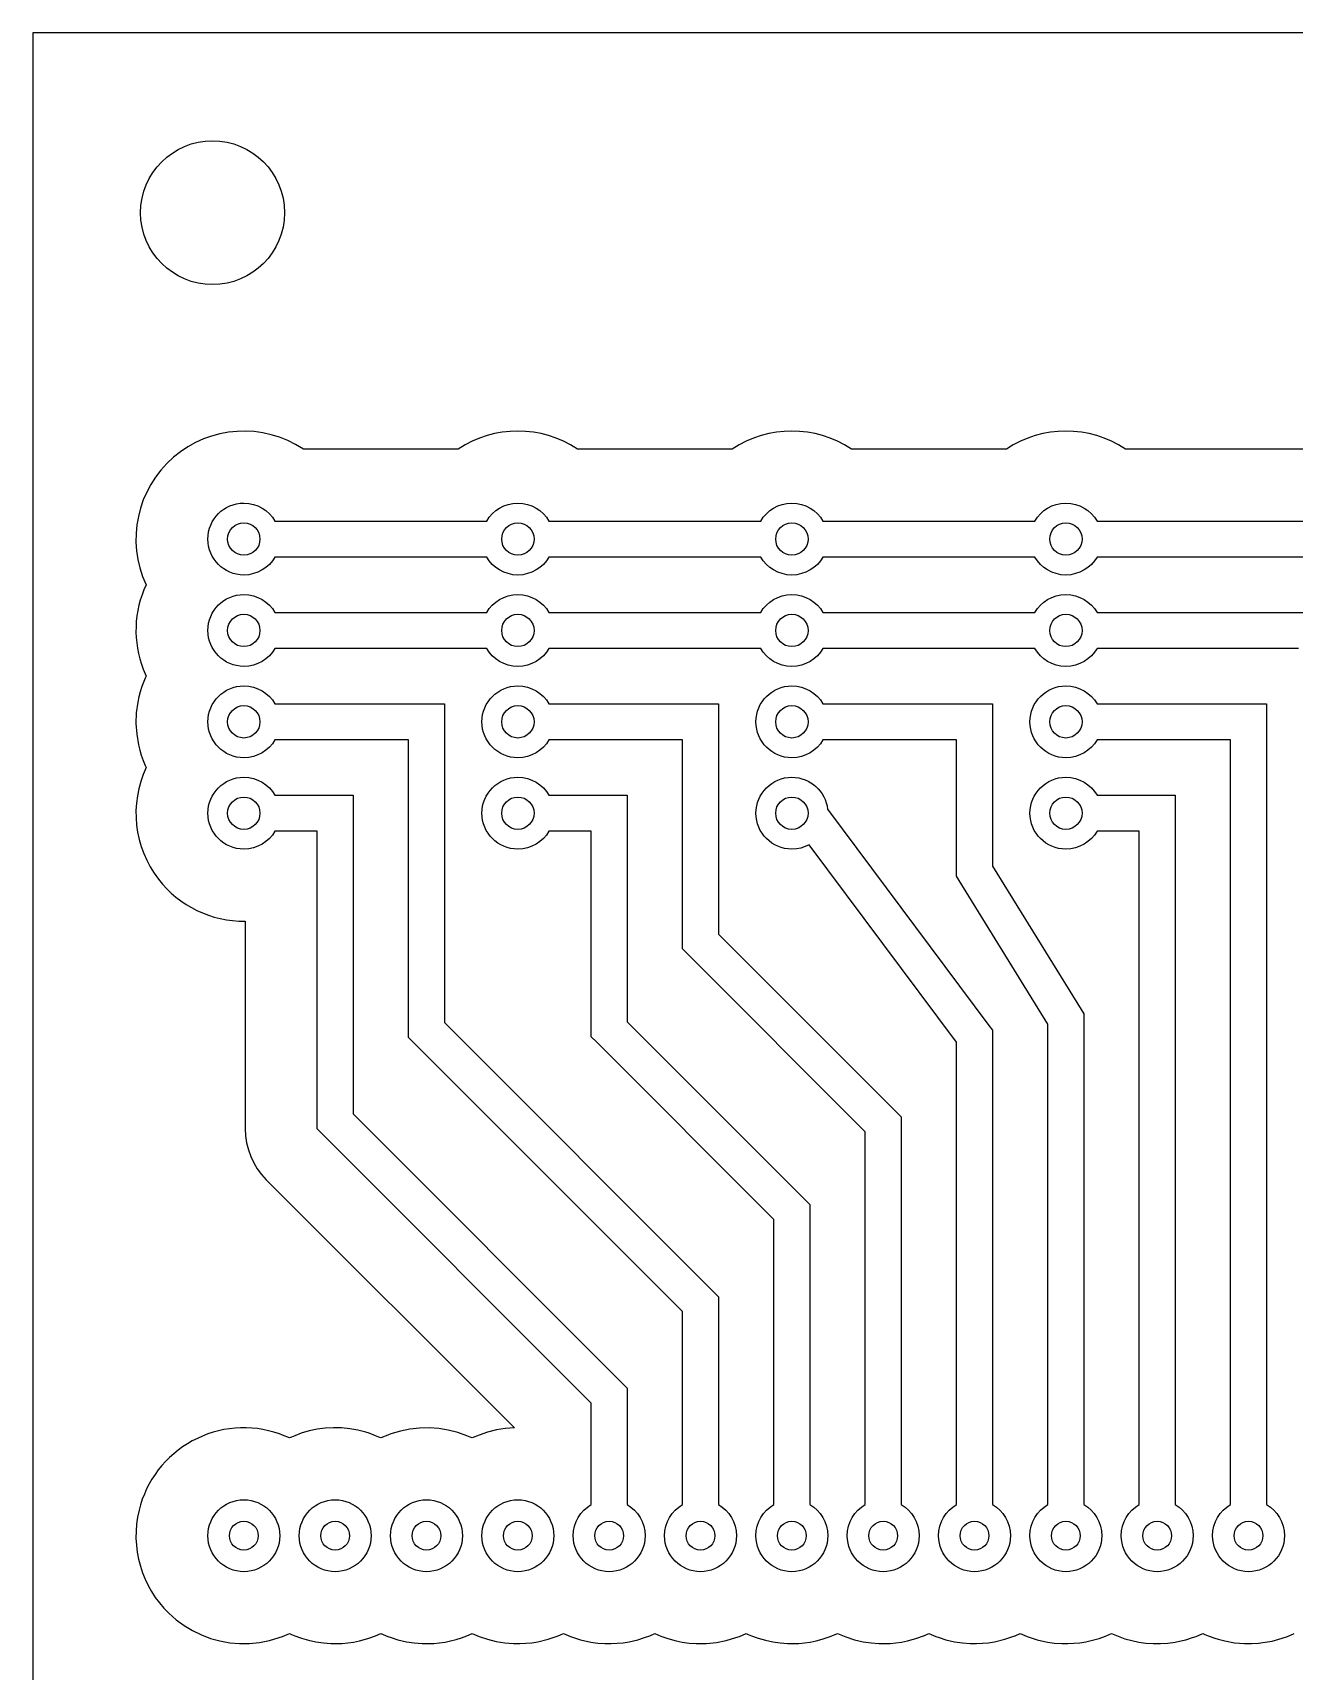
# Model space of a CAD drawing. Extents: x 7.4 to 67.4, y 5 to 95.
# Drawn here: x 7.4 to 42.49, y 49.46 to 95 of the extents above; entities that cross this region are included whole.
import ezdxf

# ---------------------------------------------------------------- set-up
doc = ezdxf.new("R2010")
doc.units = 0
doc.layers.add('IMPORT_-_PCB_STM32F103C8T6', color=7, linetype='CONTINUOUS')

msp = doc.modelspace()

# ---------------------------------------------------------------- linework, layer by layer
at = {"layer": 'IMPORT_-_PCB_STM32F103C8T6'}
for points in [[(7.405, 95), (7.405, 5), (67.405, 5), (67.405, 95)], [(10.405, 90), (10.415, 90.204), (10.446, 90.403), (10.495, 90.595), (10.562, 90.778), (10.646, 90.953), (10.747, 91.118), (10.862, 91.272), (10.991, 91.414), (11.133, 91.543), (11.287, 91.658), (11.452, 91.759), (11.627, 91.843), (11.81, 91.91), (12.002, 91.959), (12.201, 91.99), (12.405, 92), (12.609, 91.99), (12.808, 91.959), (12.999, 91.91), (13.183, 91.843), (13.358, 91.759), (13.523, 91.658), (13.677, 91.543), (13.819, 91.414), (13.948, 91.272), (14.063, 91.118), (14.163, 90.953), (14.248, 90.778), (14.315, 90.595), (14.364, 90.403), (14.395, 90.204), (14.405, 90), (14.395, 89.796), (14.364, 89.597), (14.315, 89.406), (14.248, 89.222), (14.163, 89.047), (14.063, 88.882), (13.948, 88.728), (13.819, 88.586), (13.677, 88.457), (13.523, 88.342), (13.358, 88.242), (13.183, 88.157), (12.999, 88.09), (12.808, 88.041), (12.609, 88.01), (12.405, 88), (12.201, 88.01), (12.002, 88.041), (11.81, 88.09), (11.627, 88.157), (11.452, 88.242), (11.287, 88.342), (11.133, 88.457), (10.991, 88.586), (10.862, 88.728), (10.747, 88.882), (10.646, 89.047), (10.562, 89.222), (10.495, 89.406), (10.446, 89.597), (10.415, 89.796)], [(12.825, 80.929), (12.834, 81.02), (12.861, 81.105), (12.902, 81.181), (12.957, 81.247), (13.023, 81.302), (13.099, 81.343), (13.184, 81.369), (13.274, 81.379), (13.366, 81.369), (13.45, 81.343), (13.526, 81.302), (13.593, 81.247), (13.647, 81.181), (13.689, 81.105), (13.715, 81.02), (13.724, 80.929), (13.715, 80.838), (13.689, 80.754), (13.647, 80.678), (13.593, 80.611), (13.526, 80.557), (13.45, 80.515), (13.366, 80.489), (13.274, 80.479), (13.184, 80.489), (13.099, 80.515), (13.023, 80.557), (12.957, 80.611), (12.902, 80.678), (12.861, 80.754), (12.834, 80.838)], [(20.445, 80.929), (20.455, 81.02), (20.481, 81.105), (20.522, 81.181), (20.577, 81.247), (20.643, 81.302), (20.719, 81.343), (20.804, 81.369), (20.895, 81.379), (20.986, 81.369), (21.07, 81.343), (21.147, 81.302), (21.213, 81.247), (21.267, 81.181), (21.309, 81.105), (21.335, 81.02), (21.345, 80.929), (21.335, 80.838), (21.309, 80.754), (21.267, 80.678), (21.213, 80.611), (21.147, 80.557), (21.07, 80.515), (20.986, 80.489), (20.895, 80.479), (20.804, 80.489), (20.719, 80.515), (20.643, 80.557), (20.577, 80.611), (20.522, 80.678), (20.481, 80.754), (20.455, 80.838)], [(28.065, 80.929), (28.075, 81.02), (28.101, 81.105), (28.142, 81.181), (28.197, 81.247), (28.263, 81.302), (28.34, 81.343), (28.424, 81.369), (28.515, 81.379), (28.606, 81.369), (28.691, 81.343), (28.767, 81.302), (28.833, 81.247), (28.888, 81.181), (28.929, 81.105), (28.955, 81.02), (28.965, 80.929), (28.955, 80.838), (28.929, 80.754), (28.888, 80.678), (28.833, 80.611), (28.767, 80.557), (28.691, 80.515), (28.606, 80.489), (28.515, 80.479), (28.424, 80.489), (28.34, 80.515), (28.263, 80.557), (28.197, 80.611), (28.142, 80.678), (28.101, 80.754), (28.075, 80.838)], [(35.685, 80.929), (35.695, 81.02), (35.721, 81.105), (35.763, 81.181), (35.817, 81.247), (35.884, 81.302), (35.96, 81.343), (36.044, 81.369), (36.135, 81.379), (36.226, 81.369), (36.311, 81.343), (36.387, 81.302), (36.453, 81.247), (36.508, 81.181), (36.549, 81.105), (36.576, 81.02), (36.585, 80.929), (36.576, 80.838), (36.549, 80.754), (36.508, 80.678), (36.453, 80.611), (36.387, 80.557), (36.311, 80.515), (36.226, 80.489), (36.135, 80.479), (36.044, 80.489), (35.96, 80.515), (35.884, 80.557), (35.817, 80.611), (35.763, 80.678), (35.721, 80.754), (35.695, 80.838)], [(12.825, 78.389), (12.834, 78.48), (12.861, 78.565), (12.902, 78.641), (12.957, 78.707), (13.023, 78.762), (13.099, 78.803), (13.184, 78.83), (13.274, 78.839), (13.366, 78.83), (13.45, 78.803), (13.526, 78.762), (13.593, 78.707), (13.647, 78.641), (13.689, 78.565), (13.715, 78.48), (13.724, 78.389), (13.715, 78.298), (13.689, 78.214), (13.647, 78.138), (13.593, 78.071), (13.526, 78.017), (13.45, 77.975), (13.366, 77.949), (13.274, 77.939), (13.184, 77.949), (13.099, 77.975), (13.023, 78.017), (12.957, 78.071), (12.902, 78.138), (12.861, 78.214), (12.834, 78.298)], [(20.445, 78.389), (20.455, 78.48), (20.481, 78.565), (20.522, 78.641), (20.577, 78.707), (20.643, 78.762), (20.719, 78.803), (20.804, 78.83), (20.895, 78.839), (20.986, 78.83), (21.07, 78.803), (21.147, 78.762), (21.213, 78.707), (21.267, 78.641), (21.309, 78.565), (21.335, 78.48), (21.345, 78.389), (21.335, 78.298), (21.309, 78.214), (21.267, 78.138), (21.213, 78.071), (21.147, 78.017), (21.07, 77.975), (20.986, 77.949), (20.895, 77.939), (20.804, 77.949), (20.719, 77.975), (20.643, 78.017), (20.577, 78.071), (20.522, 78.138), (20.481, 78.214), (20.455, 78.298)], [(28.065, 78.389), (28.075, 78.48), (28.101, 78.565), (28.142, 78.641), (28.197, 78.707), (28.263, 78.762), (28.34, 78.803), (28.424, 78.83), (28.515, 78.839), (28.606, 78.83), (28.691, 78.803), (28.767, 78.762), (28.833, 78.707), (28.888, 78.641), (28.929, 78.565), (28.955, 78.48), (28.965, 78.389), (28.955, 78.298), (28.929, 78.214), (28.888, 78.138), (28.833, 78.071), (28.767, 78.017), (28.691, 77.975), (28.606, 77.949), (28.515, 77.939), (28.424, 77.949), (28.34, 77.975), (28.263, 78.017), (28.197, 78.071), (28.142, 78.138), (28.101, 78.214), (28.075, 78.298)], [(35.685, 78.389), (35.695, 78.48), (35.721, 78.565), (35.763, 78.641), (35.817, 78.707), (35.884, 78.762), (35.96, 78.803), (36.044, 78.83), (36.135, 78.839), (36.226, 78.83), (36.311, 78.803), (36.387, 78.762), (36.453, 78.707), (36.508, 78.641), (36.549, 78.565), (36.576, 78.48), (36.585, 78.389), (36.576, 78.298), (36.549, 78.214), (36.508, 78.138), (36.453, 78.071), (36.387, 78.017), (36.311, 77.975), (36.226, 77.949), (36.135, 77.939), (36.044, 77.949), (35.96, 77.975), (35.884, 78.017), (35.817, 78.071), (35.763, 78.138), (35.721, 78.214), (35.695, 78.298)], [(25.474, 54.094), (25.474, 59.457), (18.001, 66.931), (17.854, 67.078), (17.854, 67.285), (17.854, 75.349), (14.14, 75.349), (14.069, 75.242), (13.984, 75.146), (13.889, 75.061), (13.782, 74.988), (13.667, 74.93), (13.543, 74.887), (13.411, 74.859), (13.274, 74.849), (13.172, 74.855), (13.072, 74.871), (12.976, 74.895), (12.884, 74.929), (12.797, 74.971), (12.715, 75.021), (12.638, 75.078), (12.568, 75.143), (12.504, 75.213), (12.446, 75.29), (12.396, 75.372), (12.354, 75.459), (12.321, 75.551), (12.296, 75.647), (12.28, 75.746), (12.274, 75.849), (12.28, 75.952), (12.296, 76.051), (12.321, 76.147), (12.354, 76.239), (12.396, 76.326), (12.446, 76.408), (12.504, 76.485), (12.568, 76.556), (12.638, 76.62), (12.715, 76.677), (12.797, 76.727), (12.884, 76.769), (12.976, 76.803), (13.072, 76.828), (13.172, 76.843), (13.274, 76.849), (13.411, 76.839), (13.542, 76.812), (13.666, 76.768), (13.782, 76.71), (13.888, 76.638), (13.984, 76.553), (14.068, 76.456), (14.14, 76.349), (18.354, 76.349), (18.854, 76.349), (18.854, 75.849), (18.854, 67.492), (26.328, 60.018), (26.474, 59.872), (26.474, 59.665), (26.474, 54.094), (26.581, 54.023), (26.678, 53.939), (26.763, 53.843), (26.835, 53.736), (26.894, 53.621), (26.937, 53.497), (26.965, 53.366), (26.975, 53.229), (26.969, 53.126), (26.953, 53.026), (26.928, 52.93), (26.895, 52.839), (26.853, 52.751), (26.803, 52.669), (26.746, 52.593), (26.681, 52.522), (26.611, 52.458), (26.534, 52.4), (26.452, 52.351), (26.364, 52.309), (26.273, 52.275), (26.177, 52.25), (26.077, 52.235), (25.975, 52.229), (25.872, 52.235), (25.772, 52.25), (25.677, 52.275), (25.585, 52.309), (25.498, 52.351), (25.415, 52.4), (25.339, 52.458), (25.268, 52.522), (25.204, 52.593), (25.147, 52.669), (25.097, 52.751), (25.055, 52.839), (25.021, 52.93), (24.996, 53.026), (24.98, 53.126), (24.975, 53.229), (24.985, 53.366), (25.012, 53.497), (25.055, 53.621), (25.114, 53.736), (25.186, 53.842), (25.271, 53.938), (25.367, 54.022)], [(30.554, 54.093), (30.555, 64.457), (25.621, 69.391), (25.474, 69.538), (25.474, 69.745), (25.474, 75.349), (21.76, 75.349), (21.689, 75.242), (21.605, 75.146), (21.509, 75.061), (21.403, 74.988), (21.287, 74.93), (21.163, 74.887), (21.032, 74.859), (20.894, 74.849), (20.792, 74.855), (20.692, 74.871), (20.596, 74.895), (20.505, 74.929), (20.417, 74.971), (20.335, 75.021), (20.259, 75.078), (20.188, 75.143), (20.124, 75.213), (20.067, 75.29), (20.017, 75.372), (19.975, 75.459), (19.941, 75.551), (19.916, 75.647), (19.9, 75.746), (19.895, 75.849), (19.9, 75.952), (19.916, 76.051), (19.941, 76.147), (19.975, 76.239), (20.017, 76.326), (20.067, 76.408), (20.124, 76.485), (20.188, 76.556), (20.259, 76.62), (20.335, 76.677), (20.417, 76.727), (20.505, 76.769), (20.596, 76.803), (20.692, 76.828), (20.792, 76.843), (20.894, 76.849), (21.032, 76.839), (21.163, 76.812), (21.287, 76.768), (21.402, 76.71), (21.509, 76.638), (21.604, 76.553), (21.688, 76.456), (21.76, 76.349), (25.974, 76.349), (26.474, 76.349), (26.474, 75.849), (26.474, 69.952), (31.408, 65.018), (31.555, 64.872), (31.555, 64.665), (31.554, 54.094), (31.661, 54.023), (31.758, 53.939), (31.843, 53.843), (31.915, 53.737), (31.974, 53.621), (32.017, 53.497), (32.045, 53.366), (32.055, 53.229), (32.049, 53.126), (32.033, 53.026), (32.009, 52.93), (31.975, 52.839), (31.933, 52.751), (31.883, 52.669), (31.826, 52.593), (31.761, 52.522), (31.691, 52.458), (31.614, 52.4), (31.532, 52.351), (31.445, 52.309), (31.353, 52.275), (31.257, 52.25), (31.157, 52.235), (31.055, 52.229), (30.952, 52.235), (30.853, 52.25), (30.757, 52.275), (30.665, 52.309), (30.578, 52.351), (30.496, 52.4), (30.419, 52.458), (30.348, 52.522), (30.284, 52.593), (30.227, 52.669), (30.177, 52.751), (30.135, 52.839), (30.101, 52.93), (30.076, 53.026), (30.061, 53.126), (30.055, 53.229), (30.065, 53.366), (30.092, 53.497), (30.136, 53.62), (30.194, 53.736), (30.266, 53.842), (30.351, 53.938), (30.447, 54.022)], [(35.634, 54.093), (35.634, 67.449), (33.169, 71.437), (33.094, 71.558), (33.094, 71.7), (33.094, 75.349), (29.38, 75.349), (29.309, 75.242), (29.225, 75.146), (29.129, 75.061), (29.023, 74.988), (28.907, 74.93), (28.783, 74.887), (28.652, 74.859), (28.515, 74.849), (28.412, 74.855), (28.313, 74.871), (28.217, 74.895), (28.125, 74.929), (28.038, 74.971), (27.956, 75.021), (27.879, 75.078), (27.808, 75.143), (27.744, 75.213), (27.687, 75.29), (27.637, 75.372), (27.595, 75.459), (27.561, 75.551), (27.536, 75.647), (27.521, 75.746), (27.515, 75.849), (27.521, 75.952), (27.536, 76.051), (27.561, 76.147), (27.595, 76.239), (27.637, 76.326), (27.687, 76.408), (27.744, 76.485), (27.808, 76.556), (27.879, 76.62), (27.956, 76.677), (28.038, 76.727), (28.125, 76.769), (28.217, 76.803), (28.313, 76.828), (28.412, 76.843), (28.515, 76.849), (28.652, 76.839), (28.783, 76.812), (28.907, 76.768), (29.023, 76.71), (29.129, 76.638), (29.225, 76.553), (29.309, 76.456), (29.38, 76.349), (33.594, 76.349), (34.094, 76.349), (34.094, 75.849), (34.094, 71.842), (36.56, 67.854), (36.634, 67.733), (36.634, 67.591), (36.634, 54.094), (36.741, 54.023), (36.838, 53.939), (36.923, 53.843), (36.996, 53.737), (37.054, 53.621), (37.098, 53.497), (37.125, 53.366), (37.135, 53.229), (37.129, 53.126), (37.114, 53.026), (37.089, 52.93), (37.055, 52.839), (37.013, 52.751), (36.963, 52.669), (36.906, 52.593), (36.842, 52.522), (36.771, 52.458), (36.694, 52.4), (36.612, 52.351), (36.525, 52.309), (36.433, 52.275), (36.337, 52.25), (36.238, 52.235), (36.135, 52.229), (36.032, 52.235), (35.933, 52.25), (35.837, 52.275), (35.745, 52.309), (35.658, 52.351), (35.576, 52.4), (35.499, 52.458), (35.428, 52.522), (35.364, 52.593), (35.307, 52.669), (35.257, 52.751), (35.215, 52.839), (35.181, 52.93), (35.156, 53.026), (35.141, 53.126), (35.135, 53.229), (35.145, 53.366), (35.172, 53.496), (35.216, 53.62), (35.274, 53.736), (35.346, 53.842), (35.431, 53.938), (35.527, 54.022)], [(40.714, 54.093), (40.715, 75.349), (37.001, 75.349), (36.929, 75.242), (36.845, 75.146), (36.749, 75.061), (36.643, 74.988), (36.527, 74.93), (36.403, 74.887), (36.272, 74.859), (36.135, 74.849), (36.032, 74.855), (35.933, 74.871), (35.837, 74.895), (35.745, 74.929), (35.658, 74.971), (35.576, 75.021), (35.499, 75.078), (35.429, 75.143), (35.364, 75.213), (35.307, 75.29), (35.257, 75.372), (35.215, 75.459), (35.181, 75.551), (35.157, 75.647), (35.141, 75.746), (35.135, 75.849), (35.141, 75.952), (35.157, 76.051), (35.181, 76.147), (35.215, 76.239), (35.257, 76.326), (35.307, 76.408), (35.364, 76.485), (35.429, 76.556), (35.499, 76.62), (35.576, 76.677), (35.658, 76.727), (35.745, 76.769), (35.837, 76.803), (35.933, 76.828), (36.032, 76.843), (36.135, 76.849), (36.272, 76.839), (36.403, 76.812), (36.527, 76.768), (36.643, 76.71), (36.749, 76.638), (36.845, 76.553), (36.929, 76.456), (37, 76.349), (41.215, 76.349), (41.715, 76.349), (41.715, 75.849), (41.714, 54.095), (41.821, 54.023), (41.918, 53.939), (42.003, 53.843), (42.076, 53.737), (42.134, 53.621), (42.178, 53.497), (42.205, 53.366), (42.215, 53.229), (42.209, 53.126), (42.194, 53.026), (42.169, 52.93), (42.135, 52.839), (42.093, 52.751), (42.043, 52.669), (41.986, 52.593), (41.922, 52.522), (41.851, 52.458), (41.774, 52.4), (41.692, 52.351), (41.605, 52.309), (41.513, 52.275), (41.417, 52.25), (41.318, 52.235), (41.215, 52.229), (41.112, 52.235), (41.013, 52.25), (40.917, 52.275), (40.825, 52.309), (40.738, 52.351), (40.656, 52.4), (40.579, 52.458), (40.509, 52.522), (40.444, 52.593), (40.387, 52.669), (40.337, 52.751), (40.295, 52.839), (40.261, 52.93), (40.237, 53.026), (40.221, 53.126), (40.215, 53.229), (40.225, 53.366), (40.252, 53.496), (40.296, 53.62), (40.354, 53.736), (40.426, 53.842), (40.511, 53.938), (40.607, 54.022)], [(12.825, 75.849), (12.834, 75.94), (12.861, 76.025), (12.902, 76.101), (12.957, 76.167), (13.023, 76.222), (13.099, 76.263), (13.184, 76.29), (13.274, 76.299), (13.366, 76.29), (13.45, 76.263), (13.526, 76.222), (13.593, 76.167), (13.647, 76.101), (13.689, 76.025), (13.715, 75.94), (13.724, 75.849), (13.715, 75.758), (13.689, 75.674), (13.647, 75.598), (13.593, 75.531), (13.526, 75.477), (13.45, 75.435), (13.366, 75.409), (13.274, 75.399), (13.184, 75.409), (13.099, 75.435), (13.023, 75.477), (12.957, 75.531), (12.902, 75.598), (12.861, 75.674), (12.834, 75.758)], [(20.445, 75.849), (20.455, 75.94), (20.481, 76.025), (20.522, 76.101), (20.577, 76.167), (20.643, 76.222), (20.719, 76.263), (20.804, 76.29), (20.895, 76.299), (20.986, 76.29), (21.07, 76.263), (21.147, 76.222), (21.213, 76.167), (21.267, 76.101), (21.309, 76.025), (21.335, 75.94), (21.345, 75.849), (21.335, 75.758), (21.309, 75.674), (21.267, 75.598), (21.213, 75.531), (21.147, 75.477), (21.07, 75.435), (20.986, 75.409), (20.895, 75.399), (20.804, 75.409), (20.719, 75.435), (20.643, 75.477), (20.577, 75.531), (20.522, 75.598), (20.481, 75.674), (20.455, 75.758)], [(28.065, 75.849), (28.075, 75.94), (28.101, 76.025), (28.142, 76.101), (28.197, 76.167), (28.263, 76.222), (28.34, 76.263), (28.424, 76.29), (28.515, 76.299), (28.606, 76.29), (28.691, 76.263), (28.767, 76.222), (28.833, 76.167), (28.888, 76.101), (28.929, 76.025), (28.955, 75.94), (28.965, 75.849), (28.955, 75.758), (28.929, 75.674), (28.888, 75.598), (28.833, 75.531), (28.767, 75.477), (28.691, 75.435), (28.606, 75.409), (28.515, 75.399), (28.424, 75.409), (28.34, 75.435), (28.263, 75.477), (28.197, 75.531), (28.142, 75.598), (28.101, 75.674), (28.075, 75.758)], [(35.685, 75.849), (35.695, 75.94), (35.721, 76.025), (35.763, 76.101), (35.817, 76.167), (35.884, 76.222), (35.96, 76.263), (36.044, 76.29), (36.135, 76.299), (36.226, 76.29), (36.311, 76.263), (36.387, 76.222), (36.453, 76.167), (36.508, 76.101), (36.549, 76.025), (36.576, 75.94), (36.585, 75.849), (36.576, 75.758), (36.549, 75.674), (36.508, 75.598), (36.453, 75.531), (36.387, 75.477), (36.311, 75.435), (36.226, 75.409), (36.135, 75.399), (36.044, 75.409), (35.96, 75.435), (35.884, 75.477), (35.817, 75.531), (35.763, 75.598), (35.721, 75.674), (35.695, 75.758)], [(22.934, 54.094), (22.934, 56.917), (15.461, 64.391), (15.314, 64.538), (15.314, 64.745), (15.314, 72.809), (14.14, 72.809), (14.069, 72.702), (13.984, 72.606), (13.889, 72.521), (13.782, 72.448), (13.667, 72.39), (13.543, 72.346), (13.411, 72.319), (13.274, 72.309), (13.172, 72.315), (13.072, 72.33), (12.976, 72.355), (12.884, 72.389), (12.797, 72.431), (12.715, 72.481), (12.638, 72.538), (12.568, 72.603), (12.504, 72.673), (12.446, 72.75), (12.396, 72.832), (12.354, 72.919), (12.321, 73.011), (12.296, 73.107), (12.28, 73.206), (12.274, 73.309), (12.28, 73.412), (12.296, 73.511), (12.321, 73.607), (12.354, 73.699), (12.396, 73.786), (12.446, 73.868), (12.504, 73.945), (12.568, 74.016), (12.638, 74.08), (12.715, 74.137), (12.797, 74.187), (12.884, 74.229), (12.976, 74.263), (13.072, 74.288), (13.172, 74.303), (13.274, 74.309), (13.411, 74.299), (13.542, 74.272), (13.666, 74.228), (13.782, 74.17), (13.888, 74.098), (13.984, 74.013), (14.068, 73.916), (14.14, 73.809), (15.814, 73.809), (16.314, 73.809), (16.314, 73.309), (16.314, 64.952), (23.788, 57.478), (23.934, 57.332), (23.934, 57.125), (23.934, 54.094), (24.041, 54.023), (24.138, 53.939), (24.223, 53.843), (24.295, 53.736), (24.354, 53.621), (24.397, 53.497), (24.424, 53.366), (24.434, 53.229), (24.429, 53.126), (24.413, 53.026), (24.388, 52.93), (24.355, 52.839), (24.313, 52.751), (24.263, 52.669), (24.205, 52.593), (24.141, 52.522), (24.071, 52.458), (23.994, 52.4), (23.912, 52.351), (23.824, 52.309), (23.733, 52.275), (23.637, 52.25), (23.537, 52.235), (23.435, 52.229), (23.332, 52.235), (23.232, 52.25), (23.136, 52.275), (23.045, 52.309), (22.957, 52.351), (22.875, 52.4), (22.799, 52.458), (22.728, 52.522), (22.664, 52.593), (22.607, 52.669), (22.557, 52.751), (22.515, 52.839), (22.481, 52.93), (22.456, 53.026), (22.44, 53.126), (22.434, 53.229), (22.445, 53.366), (22.472, 53.497), (22.515, 53.621), (22.574, 53.736), (22.646, 53.842), (22.731, 53.938), (22.827, 54.022)], [(28.014, 54.094), (28.014, 62.017), (23.081, 66.951), (22.934, 67.097), (22.934, 67.304), (22.934, 72.809), (21.76, 72.809), (21.689, 72.702), (21.605, 72.606), (21.509, 72.521), (21.403, 72.448), (21.287, 72.39), (21.163, 72.346), (21.032, 72.319), (20.894, 72.309), (20.792, 72.315), (20.692, 72.33), (20.596, 72.355), (20.505, 72.389), (20.417, 72.431), (20.335, 72.481), (20.259, 72.538), (20.188, 72.603), (20.124, 72.673), (20.067, 72.75), (20.017, 72.832), (19.975, 72.919), (19.941, 73.011), (19.916, 73.107), (19.9, 73.206), (19.895, 73.309), (19.9, 73.412), (19.916, 73.511), (19.941, 73.607), (19.975, 73.699), (20.017, 73.786), (20.067, 73.868), (20.124, 73.945), (20.188, 74.016), (20.259, 74.08), (20.335, 74.137), (20.417, 74.187), (20.505, 74.229), (20.596, 74.263), (20.692, 74.288), (20.792, 74.303), (20.894, 74.309), (21.032, 74.299), (21.163, 74.272), (21.287, 74.228), (21.402, 74.17), (21.509, 74.098), (21.604, 74.013), (21.688, 73.916), (21.76, 73.809), (23.434, 73.809), (23.934, 73.809), (23.934, 73.309), (23.934, 67.512), (28.868, 62.578), (29.014, 62.432), (29.014, 62.225), (29.014, 54.094), (29.121, 54.023), (29.218, 53.939), (29.303, 53.843), (29.375, 53.737), (29.434, 53.621), (29.477, 53.497), (29.505, 53.366), (29.515, 53.229), (29.509, 53.126), (29.493, 53.026), (29.469, 52.93), (29.435, 52.839), (29.393, 52.751), (29.343, 52.669), (29.286, 52.593), (29.221, 52.522), (29.151, 52.458), (29.074, 52.4), (28.992, 52.351), (28.905, 52.309), (28.813, 52.275), (28.717, 52.25), (28.617, 52.235), (28.515, 52.229), (28.412, 52.235), (28.313, 52.25), (28.217, 52.275), (28.125, 52.309), (28.038, 52.351), (27.956, 52.4), (27.879, 52.458), (27.808, 52.522), (27.744, 52.593), (27.687, 52.669), (27.637, 52.751), (27.595, 52.839), (27.561, 52.93), (27.536, 53.026), (27.521, 53.126), (27.515, 53.229), (27.525, 53.366), (27.552, 53.497), (27.596, 53.62), (27.654, 53.736), (27.726, 53.842), (27.811, 53.938), (27.907, 54.022)], [(33.094, 54.093), (33.094, 66.945), (28.995, 72.433), (28.885, 72.381), (28.767, 72.342), (28.644, 72.318), (28.515, 72.309), (28.412, 72.315), (28.313, 72.33), (28.217, 72.355), (28.125, 72.389), (28.038, 72.431), (27.956, 72.481), (27.879, 72.538), (27.808, 72.603), (27.744, 72.673), (27.687, 72.75), (27.637, 72.832), (27.595, 72.919), (27.561, 73.011), (27.536, 73.107), (27.521, 73.206), (27.515, 73.309), (27.521, 73.412), (27.536, 73.511), (27.561, 73.607), (27.595, 73.699), (27.637, 73.786), (27.687, 73.868), (27.744, 73.945), (27.808, 74.016), (27.879, 74.08), (27.956, 74.137), (28.038, 74.187), (28.125, 74.229), (28.217, 74.263), (28.313, 74.288), (28.412, 74.303), (28.515, 74.309), (28.611, 74.304), (28.704, 74.29), (28.794, 74.268), (28.881, 74.239), (28.964, 74.202), (29.042, 74.158), (29.116, 74.107), (29.185, 74.05), (29.249, 73.988), (29.306, 73.92), (29.358, 73.846), (29.402, 73.768), (29.44, 73.686), (29.471, 73.6), (29.494, 73.51), (29.508, 73.417), (33.995, 67.41), (34.094, 67.277), (34.094, 67.111), (34.094, 54.094), (34.201, 54.023), (34.298, 53.939), (34.383, 53.843), (34.456, 53.737), (34.514, 53.621), (34.558, 53.497), (34.585, 53.366), (34.595, 53.229), (34.589, 53.126), (34.574, 53.026), (34.549, 52.93), (34.515, 52.839), (34.473, 52.751), (34.423, 52.669), (34.366, 52.593), (34.302, 52.522), (34.231, 52.458), (34.154, 52.4), (34.072, 52.351), (33.985, 52.309), (33.893, 52.275), (33.797, 52.25), (33.697, 52.235), (33.595, 52.229), (33.492, 52.235), (33.393, 52.25), (33.297, 52.275), (33.205, 52.309), (33.118, 52.351), (33.036, 52.4), (32.959, 52.458), (32.888, 52.522), (32.824, 52.593), (32.767, 52.669), (32.717, 52.751), (32.675, 52.839), (32.641, 52.93), (32.616, 53.026), (32.601, 53.126), (32.595, 53.229), (32.605, 53.366), (32.632, 53.497), (32.676, 53.62), (32.734, 53.736), (32.806, 53.842), (32.891, 53.938), (32.987, 54.022)], [(38.174, 54.093), (38.174, 72.809), (37.001, 72.809), (36.929, 72.702), (36.845, 72.606), (36.749, 72.521), (36.643, 72.448), (36.527, 72.39), (36.403, 72.346), (36.272, 72.319), (36.135, 72.309), (36.032, 72.315), (35.933, 72.33), (35.837, 72.355), (35.745, 72.389), (35.658, 72.431), (35.576, 72.481), (35.499, 72.538), (35.429, 72.603), (35.364, 72.673), (35.307, 72.75), (35.257, 72.832), (35.215, 72.919), (35.181, 73.011), (35.157, 73.107), (35.141, 73.206), (35.135, 73.309), (35.141, 73.412), (35.157, 73.511), (35.181, 73.607), (35.215, 73.699), (35.257, 73.786), (35.307, 73.868), (35.364, 73.945), (35.429, 74.016), (35.499, 74.08), (35.576, 74.137), (35.658, 74.187), (35.745, 74.229), (35.837, 74.263), (35.933, 74.288), (36.032, 74.303), (36.135, 74.309), (36.272, 74.299), (36.403, 74.272), (36.527, 74.228), (36.643, 74.17), (36.749, 74.098), (36.845, 74.013), (36.929, 73.916), (37, 73.809), (38.674, 73.809), (39.174, 73.809), (39.174, 73.309), (39.174, 54.094), (39.281, 54.023), (39.378, 53.939), (39.463, 53.843), (39.536, 53.737), (39.594, 53.621), (39.638, 53.497), (39.665, 53.366), (39.675, 53.229), (39.669, 53.126), (39.654, 53.026), (39.629, 52.93), (39.595, 52.839), (39.553, 52.751), (39.503, 52.669), (39.446, 52.593), (39.382, 52.522), (39.311, 52.458), (39.234, 52.4), (39.152, 52.351), (39.065, 52.309), (38.973, 52.275), (38.877, 52.25), (38.778, 52.235), (38.675, 52.229), (38.572, 52.235), (38.473, 52.25), (38.377, 52.275), (38.285, 52.309), (38.198, 52.351), (38.116, 52.4), (38.039, 52.458), (37.969, 52.522), (37.904, 52.593), (37.847, 52.669), (37.797, 52.751), (37.755, 52.839), (37.721, 52.93), (37.696, 53.026), (37.681, 53.126), (37.675, 53.229), (37.685, 53.366), (37.712, 53.497), (37.756, 53.62), (37.814, 53.736), (37.886, 53.842), (37.971, 53.938), (38.067, 54.022)], [(12.825, 73.309), (12.834, 73.4), (12.861, 73.485), (12.902, 73.561), (12.957, 73.627), (13.023, 73.682), (13.099, 73.723), (13.184, 73.75), (13.274, 73.759), (13.366, 73.75), (13.45, 73.723), (13.526, 73.682), (13.593, 73.627), (13.647, 73.561), (13.689, 73.485), (13.715, 73.4), (13.724, 73.309), (13.715, 73.218), (13.689, 73.134), (13.647, 73.058), (13.593, 72.991), (13.526, 72.937), (13.45, 72.895), (13.366, 72.869), (13.274, 72.859), (13.184, 72.869), (13.099, 72.895), (13.023, 72.937), (12.957, 72.991), (12.902, 73.058), (12.861, 73.134), (12.834, 73.218)], [(20.445, 73.309), (20.455, 73.4), (20.481, 73.485), (20.522, 73.561), (20.577, 73.627), (20.643, 73.682), (20.719, 73.723), (20.804, 73.75), (20.895, 73.759), (20.986, 73.75), (21.07, 73.723), (21.147, 73.682), (21.213, 73.627), (21.267, 73.561), (21.309, 73.485), (21.335, 73.4), (21.345, 73.309), (21.335, 73.218), (21.309, 73.134), (21.267, 73.058), (21.213, 72.991), (21.147, 72.937), (21.07, 72.895), (20.986, 72.869), (20.895, 72.859), (20.804, 72.869), (20.719, 72.895), (20.643, 72.937), (20.577, 72.991), (20.522, 73.058), (20.481, 73.134), (20.455, 73.218)], [(28.065, 73.309), (28.075, 73.4), (28.101, 73.485), (28.142, 73.561), (28.197, 73.627), (28.263, 73.682), (28.34, 73.723), (28.424, 73.75), (28.515, 73.759), (28.606, 73.75), (28.691, 73.723), (28.767, 73.682), (28.833, 73.627), (28.888, 73.561), (28.929, 73.485), (28.955, 73.4), (28.965, 73.309), (28.955, 73.218), (28.929, 73.134), (28.888, 73.058), (28.833, 72.991), (28.767, 72.937), (28.691, 72.895), (28.606, 72.869), (28.515, 72.859), (28.424, 72.869), (28.34, 72.895), (28.263, 72.937), (28.197, 72.991), (28.142, 73.058), (28.101, 73.134), (28.075, 73.218)], [(35.685, 73.309), (35.695, 73.4), (35.721, 73.485), (35.763, 73.561), (35.817, 73.627), (35.884, 73.682), (35.96, 73.723), (36.044, 73.75), (36.135, 73.759), (36.226, 73.75), (36.311, 73.723), (36.387, 73.682), (36.453, 73.627), (36.508, 73.561), (36.549, 73.485), (36.576, 73.4), (36.585, 73.309), (36.576, 73.218), (36.549, 73.134), (36.508, 73.058), (36.453, 72.991), (36.387, 72.937), (36.311, 72.895), (36.226, 72.869), (36.135, 72.859), (36.044, 72.869), (35.96, 72.895), (35.884, 72.937), (35.817, 72.991), (35.763, 73.058), (35.721, 73.134), (35.695, 73.218)], [(13.274, 54.229), (13.377, 54.223), (13.476, 54.207), (13.572, 54.182), (13.664, 54.149), (13.751, 54.107), (13.834, 54.057), (13.91, 53.999), (13.981, 53.935), (14.045, 53.865), (14.102, 53.788), (14.152, 53.706), (14.194, 53.619), (14.228, 53.527), (14.253, 53.431), (14.268, 53.332), (14.274, 53.229), (14.268, 53.126), (14.253, 53.026), (14.228, 52.93), (14.194, 52.839), (14.152, 52.751), (14.102, 52.669), (14.045, 52.593), (13.981, 52.522), (13.91, 52.458), (13.834, 52.4), (13.751, 52.351), (13.664, 52.309), (13.572, 52.275), (13.476, 52.25), (13.377, 52.235), (13.274, 52.229), (13.172, 52.235), (13.072, 52.25), (12.976, 52.275), (12.884, 52.309), (12.797, 52.351), (12.715, 52.4), (12.638, 52.458), (12.568, 52.522), (12.504, 52.593), (12.446, 52.669), (12.396, 52.751), (12.354, 52.839), (12.321, 52.93), (12.296, 53.026), (12.28, 53.126), (12.274, 53.229), (12.28, 53.332), (12.296, 53.431), (12.321, 53.527), (12.354, 53.619), (12.396, 53.706), (12.446, 53.788), (12.504, 53.865), (12.568, 53.935), (12.638, 53.999), (12.715, 54.057), (12.797, 54.107), (12.884, 54.149), (12.976, 54.182), (13.072, 54.207), (13.172, 54.223)], [(15.814, 54.229), (15.917, 54.223), (16.016, 54.207), (16.112, 54.182), (16.204, 54.149), (16.291, 54.107), (16.374, 54.057), (16.45, 53.999), (16.521, 53.935), (16.585, 53.865), (16.643, 53.788), (16.692, 53.706), (16.734, 53.619), (16.768, 53.527), (16.793, 53.431), (16.808, 53.332), (16.814, 53.229), (16.808, 53.126), (16.793, 53.026), (16.768, 52.93), (16.734, 52.839), (16.692, 52.751), (16.643, 52.669), (16.585, 52.593), (16.521, 52.522), (16.45, 52.458), (16.374, 52.4), (16.291, 52.351), (16.204, 52.309), (16.112, 52.275), (16.016, 52.25), (15.917, 52.235), (15.814, 52.229), (15.712, 52.235), (15.612, 52.25), (15.516, 52.275), (15.424, 52.309), (15.337, 52.351), (15.255, 52.4), (15.178, 52.458), (15.108, 52.522), (15.044, 52.593), (14.986, 52.669), (14.936, 52.751), (14.894, 52.839), (14.861, 52.93), (14.836, 53.026), (14.82, 53.126), (14.814, 53.229), (14.82, 53.332), (14.836, 53.431), (14.861, 53.527), (14.894, 53.619), (14.936, 53.706), (14.986, 53.788), (15.044, 53.865), (15.108, 53.935), (15.178, 53.999), (15.255, 54.057), (15.337, 54.107), (15.424, 54.149), (15.516, 54.182), (15.612, 54.207), (15.712, 54.223)], [(18.354, 54.229), (18.457, 54.223), (18.557, 54.207), (18.652, 54.182), (18.744, 54.149), (18.831, 54.107), (18.914, 54.057), (18.99, 53.999), (19.061, 53.935), (19.125, 53.865), (19.183, 53.788), (19.233, 53.706), (19.275, 53.619), (19.308, 53.527), (19.333, 53.431), (19.349, 53.332), (19.354, 53.229), (19.349, 53.126), (19.333, 53.026), (19.308, 52.93), (19.275, 52.839), (19.233, 52.751), (19.183, 52.669), (19.125, 52.593), (19.061, 52.522), (18.99, 52.458), (18.914, 52.4), (18.831, 52.351), (18.744, 52.309), (18.652, 52.275), (18.557, 52.25), (18.457, 52.235), (18.354, 52.229), (18.252, 52.235), (18.152, 52.25), (18.056, 52.275), (17.965, 52.309), (17.877, 52.351), (17.795, 52.4), (17.719, 52.458), (17.648, 52.522), (17.584, 52.593), (17.526, 52.669), (17.476, 52.751), (17.434, 52.839), (17.401, 52.93), (17.376, 53.026), (17.36, 53.126), (17.354, 53.229), (17.36, 53.332), (17.376, 53.431), (17.401, 53.527), (17.434, 53.619), (17.476, 53.706), (17.526, 53.788), (17.584, 53.865), (17.648, 53.935), (17.719, 53.999), (17.795, 54.057), (17.877, 54.107), (17.965, 54.149), (18.056, 54.182), (18.152, 54.207), (18.252, 54.223)], [(20.894, 54.229), (20.997, 54.223), (21.097, 54.207), (21.193, 54.182), (21.284, 54.149), (21.372, 54.107), (21.454, 54.057), (21.53, 53.999), (21.601, 53.935), (21.665, 53.865), (21.723, 53.788), (21.773, 53.706), (21.815, 53.619), (21.848, 53.527), (21.873, 53.431), (21.889, 53.332), (21.894, 53.229), (21.889, 53.126), (21.873, 53.026), (21.848, 52.93), (21.815, 52.839), (21.773, 52.751), (21.723, 52.669), (21.665, 52.593), (21.601, 52.522), (21.53, 52.458), (21.454, 52.4), (21.372, 52.351), (21.284, 52.309), (21.193, 52.275), (21.097, 52.25), (20.997, 52.235), (20.894, 52.229), (20.792, 52.235), (20.692, 52.25), (20.596, 52.275), (20.505, 52.309), (20.417, 52.351), (20.335, 52.4), (20.259, 52.458), (20.188, 52.522), (20.124, 52.593), (20.066, 52.669), (20.017, 52.751), (19.975, 52.839), (19.941, 52.93), (19.916, 53.026), (19.9, 53.126), (19.894, 53.229), (19.9, 53.332), (19.916, 53.431), (19.941, 53.527), (19.975, 53.619), (20.017, 53.706), (20.066, 53.788), (20.124, 53.865), (20.188, 53.935), (20.259, 53.999), (20.335, 54.057), (20.417, 54.107), (20.505, 54.149), (20.596, 54.182), (20.692, 54.207), (20.792, 54.223)], [(12.874, 53.229), (12.883, 53.31), (12.906, 53.385), (12.943, 53.453), (12.992, 53.511), (13.051, 53.56), (13.118, 53.597), (13.193, 53.62), (13.274, 53.629), (13.355, 53.62), (13.43, 53.597), (13.498, 53.56), (13.557, 53.511), (13.605, 53.453), (13.642, 53.385), (13.666, 53.31), (13.674, 53.229), (13.666, 53.148), (13.642, 53.073), (13.605, 53.005), (13.557, 52.946), (13.498, 52.898), (13.43, 52.861), (13.355, 52.837), (13.274, 52.829), (13.193, 52.837), (13.118, 52.861), (13.051, 52.898), (12.992, 52.946), (12.943, 53.005), (12.906, 53.073), (12.883, 53.148)], [(15.414, 53.229), (15.422, 53.309), (15.446, 53.384), (15.483, 53.452), (15.531, 53.512), (15.591, 53.56), (15.659, 53.597), (15.734, 53.621), (15.814, 53.629), (15.895, 53.621), (15.97, 53.597), (16.038, 53.56), (16.097, 53.512), (16.146, 53.452), (16.183, 53.384), (16.206, 53.309), (16.214, 53.229), (16.206, 53.148), (16.183, 53.073), (16.146, 53.005), (16.097, 52.946), (16.038, 52.897), (15.97, 52.86), (15.895, 52.837), (15.814, 52.829), (15.734, 52.837), (15.659, 52.86), (15.591, 52.897), (15.531, 52.946), (15.483, 53.005), (15.446, 53.073), (15.422, 53.148)], [(17.954, 53.229), (17.962, 53.309), (17.986, 53.384), (18.023, 53.452), (18.071, 53.512), (18.131, 53.56), (18.199, 53.597), (18.274, 53.621), (18.354, 53.629), (18.435, 53.621), (18.51, 53.597), (18.578, 53.56), (18.637, 53.512), (18.686, 53.452), (18.723, 53.384), (18.746, 53.309), (18.754, 53.229), (18.746, 53.148), (18.723, 53.073), (18.686, 53.005), (18.637, 52.946), (18.578, 52.897), (18.51, 52.86), (18.435, 52.837), (18.354, 52.829), (18.274, 52.837), (18.199, 52.86), (18.131, 52.897), (18.071, 52.946), (18.023, 53.005), (17.986, 53.073), (17.962, 53.148)], [(20.494, 53.229), (20.502, 53.309), (20.526, 53.384), (20.563, 53.452), (20.611, 53.512), (20.671, 53.56), (20.739, 53.597), (20.814, 53.621), (20.894, 53.629), (20.975, 53.621), (21.05, 53.597), (21.118, 53.56), (21.177, 53.512), (21.226, 53.452), (21.263, 53.384), (21.286, 53.309), (21.294, 53.229), (21.286, 53.148), (21.263, 53.073), (21.226, 53.005), (21.177, 52.946), (21.118, 52.897), (21.05, 52.86), (20.975, 52.837), (20.894, 52.829), (20.814, 52.837), (20.739, 52.86), (20.671, 52.897), (20.611, 52.946), (20.563, 53.005), (20.526, 53.073), (20.502, 53.148)], [(23.034, 53.229), (23.042, 53.309), (23.066, 53.384), (23.103, 53.452), (23.151, 53.512), (23.211, 53.56), (23.279, 53.597), (23.354, 53.621), (23.434, 53.629), (23.515, 53.621), (23.59, 53.597), (23.658, 53.56), (23.717, 53.512), (23.766, 53.452), (23.803, 53.384), (23.826, 53.309), (23.834, 53.229), (23.826, 53.148), (23.803, 53.073), (23.766, 53.005), (23.717, 52.946), (23.658, 52.897), (23.59, 52.86), (23.515, 52.837), (23.434, 52.829), (23.354, 52.837), (23.279, 52.86), (23.211, 52.897), (23.151, 52.946), (23.103, 53.005), (23.066, 53.073), (23.042, 53.148)], [(25.574, 53.229), (25.582, 53.309), (25.606, 53.384), (25.643, 53.452), (25.691, 53.512), (25.751, 53.56), (25.819, 53.597), (25.894, 53.621), (25.974, 53.629), (26.055, 53.621), (26.13, 53.597), (26.198, 53.56), (26.257, 53.512), (26.306, 53.452), (26.343, 53.384), (26.366, 53.309), (26.374, 53.229), (26.366, 53.148), (26.343, 53.073), (26.306, 53.005), (26.257, 52.946), (26.198, 52.897), (26.13, 52.86), (26.055, 52.837), (25.974, 52.829), (25.894, 52.837), (25.819, 52.86), (25.751, 52.897), (25.691, 52.946), (25.643, 53.005), (25.606, 53.073), (25.582, 53.148)], [(28.114, 53.229), (28.122, 53.309), (28.146, 53.384), (28.183, 53.452), (28.231, 53.512), (28.291, 53.56), (28.359, 53.597), (28.434, 53.621), (28.514, 53.629), (28.595, 53.621), (28.67, 53.597), (28.738, 53.56), (28.797, 53.512), (28.846, 53.452), (28.883, 53.384), (28.906, 53.309), (28.914, 53.229), (28.906, 53.148), (28.883, 53.073), (28.846, 53.005), (28.797, 52.946), (28.738, 52.897), (28.67, 52.86), (28.595, 52.837), (28.514, 52.829), (28.434, 52.837), (28.359, 52.86), (28.291, 52.897), (28.231, 52.946), (28.183, 53.005), (28.146, 53.073), (28.122, 53.148)], [(30.654, 53.229), (30.663, 53.31), (30.686, 53.385), (30.723, 53.453), (30.772, 53.511), (30.83, 53.56), (30.898, 53.597), (30.973, 53.62), (31.054, 53.629), (31.135, 53.62), (31.21, 53.597), (31.278, 53.56), (31.337, 53.511), (31.385, 53.453), (31.422, 53.385), (31.446, 53.31), (31.454, 53.229), (31.446, 53.148), (31.422, 53.073), (31.385, 53.005), (31.337, 52.946), (31.278, 52.898), (31.21, 52.861), (31.135, 52.837), (31.054, 52.829), (30.973, 52.837), (30.898, 52.861), (30.83, 52.898), (30.772, 52.946), (30.723, 53.005), (30.686, 53.073), (30.663, 53.148)], [(33.194, 53.229), (33.203, 53.31), (33.226, 53.385), (33.263, 53.453), (33.312, 53.511), (33.371, 53.56), (33.438, 53.597), (33.513, 53.62), (33.594, 53.629), (33.675, 53.62), (33.75, 53.597), (33.818, 53.56), (33.877, 53.511), (33.925, 53.453), (33.962, 53.385), (33.986, 53.31), (33.994, 53.229), (33.986, 53.148), (33.962, 53.073), (33.925, 53.005), (33.877, 52.946), (33.818, 52.898), (33.75, 52.861), (33.675, 52.837), (33.594, 52.829), (33.513, 52.837), (33.438, 52.861), (33.371, 52.898), (33.312, 52.946), (33.263, 53.005), (33.226, 53.073), (33.203, 53.148)], [(35.734, 53.229), (35.742, 53.309), (35.766, 53.384), (35.803, 53.452), (35.851, 53.512), (35.911, 53.56), (35.979, 53.597), (36.054, 53.621), (36.134, 53.629), (36.215, 53.621), (36.29, 53.597), (36.358, 53.56), (36.417, 53.512), (36.466, 53.452), (36.503, 53.384), (36.526, 53.309), (36.534, 53.229), (36.526, 53.148), (36.503, 53.073), (36.466, 53.005), (36.417, 52.946), (36.358, 52.897), (36.29, 52.86), (36.215, 52.837), (36.134, 52.829), (36.054, 52.837), (35.979, 52.86), (35.911, 52.897), (35.851, 52.946), (35.803, 53.005), (35.766, 53.073), (35.742, 53.148)], [(38.274, 53.229), (38.282, 53.309), (38.306, 53.384), (38.343, 53.452), (38.391, 53.512), (38.451, 53.56), (38.519, 53.597), (38.594, 53.621), (38.674, 53.629), (38.755, 53.621), (38.83, 53.597), (38.898, 53.56), (38.957, 53.512), (39.006, 53.452), (39.043, 53.384), (39.066, 53.309), (39.074, 53.229), (39.066, 53.148), (39.043, 53.073), (39.006, 53.005), (38.957, 52.946), (38.898, 52.897), (38.83, 52.86), (38.755, 52.837), (38.674, 52.829), (38.594, 52.837), (38.519, 52.86), (38.451, 52.897), (38.391, 52.946), (38.343, 53.005), (38.306, 53.073), (38.282, 53.148)], [(40.814, 53.229), (40.822, 53.309), (40.846, 53.384), (40.883, 53.452), (40.931, 53.512), (40.991, 53.56), (41.059, 53.597), (41.134, 53.621), (41.214, 53.629), (41.295, 53.621), (41.37, 53.597), (41.438, 53.56), (41.497, 53.512), (41.546, 53.452), (41.583, 53.384), (41.606, 53.309), (41.614, 53.229), (41.606, 53.148), (41.583, 53.073), (41.546, 53.005), (41.497, 52.946), (41.438, 52.897), (41.37, 52.86), (41.295, 52.837), (41.214, 52.829), (41.134, 52.837), (41.059, 52.86), (40.991, 52.897), (40.931, 52.946), (40.883, 53.005), (40.846, 53.073), (40.822, 53.148)]]:
    msp.add_lwpolyline(points, close=True, dxfattribs=at)
for points in [[(45.558, 83.429), (37.791, 83.429), (37.6, 83.546), (37.402, 83.648), (37.199, 83.734), (36.991, 83.804), (36.78, 83.859), (36.567, 83.898), (36.351, 83.921), (36.135, 83.929), (35.919, 83.921), (35.704, 83.898), (35.49, 83.859), (35.279, 83.804), (35.072, 83.734), (34.869, 83.648), (34.671, 83.546), (34.479, 83.429), (30.171, 83.429), (29.979, 83.546), (29.782, 83.648), (29.579, 83.734), (29.371, 83.804), (29.16, 83.859), (28.947, 83.898), (28.731, 83.921), (28.515, 83.929), (28.299, 83.921), (28.083, 83.898), (27.87, 83.859), (27.659, 83.804), (27.451, 83.734), (27.248, 83.648), (27.051, 83.546), (26.859, 83.429), (22.551, 83.429), (22.359, 83.546), (22.161, 83.648), (21.958, 83.734), (21.751, 83.804), (21.54, 83.859), (21.326, 83.898), (21.111, 83.921), (20.895, 83.929), (20.678, 83.921), (20.463, 83.898), (20.249, 83.859), (20.038, 83.804), (19.831, 83.734), (19.628, 83.648), (19.43, 83.546), (19.239, 83.429), (14.93, 83.429), (14.716, 83.558), (14.495, 83.668), (14.268, 83.759), (14.036, 83.83), (13.801, 83.882), (13.563, 83.914), (13.324, 83.928), (13.085, 83.922), (12.847, 83.898), (12.611, 83.854), (12.38, 83.792), (12.152, 83.711), (11.931, 83.611), (11.717, 83.493), (11.512, 83.356), (11.316, 83.201), (11.133, 83.03), (10.968, 82.846), (10.819, 82.652), (10.688, 82.448), (10.575, 82.236), (10.479, 82.015), (10.401, 81.789), (10.342, 81.557), (10.301, 81.322), (10.279, 81.083), (10.276, 80.843), (10.293, 80.603), (10.329, 80.363), (10.385, 80.125), (10.461, 79.89), (10.558, 79.659), (10.496, 79.519), (10.443, 79.377), (10.396, 79.233), (10.357, 79.087), (10.326, 78.94), (10.302, 78.792), (10.285, 78.642), (10.277, 78.493), (10.275, 78.343), (10.281, 78.193), (10.295, 78.043), (10.316, 77.894), (10.345, 77.746), (10.381, 77.599), (10.425, 77.453), (10.476, 77.31), (10.558, 77.119), (10.532, 77.063), (10.494, 76.972), (10.44, 76.831), (10.394, 76.687), (10.356, 76.541), (10.325, 76.395), (10.285, 76.098), (10.275, 75.801), (10.295, 75.503), (10.344, 75.208), (10.38, 75.063), (10.423, 74.919), (10.474, 74.776), (10.532, 74.636), (10.558, 74.579), (10.476, 74.386), (10.408, 74.19), (10.354, 73.991), (10.314, 73.79), (10.288, 73.588), (10.276, 73.385), (10.278, 73.182), (10.293, 72.979), (10.322, 72.779), (10.365, 72.58), (10.421, 72.385), (10.49, 72.193), (10.573, 72.005), (10.669, 71.823), (10.778, 71.646), (10.901, 71.476), (11.012, 71.34), (11.131, 71.211), (11.257, 71.09), (11.388, 70.977), (11.526, 70.872), (11.669, 70.776), (11.817, 70.688), (11.97, 70.608), (12.127, 70.538), (12.288, 70.477), (12.452, 70.424), (12.62, 70.382), (12.79, 70.349), (12.963, 70.326), (13.138, 70.313), (13.314, 70.31), (13.314, 64.538), (13.324, 64.34), (13.353, 64.146), (13.401, 63.956), (13.466, 63.772), (13.55, 63.596), (13.65, 63.428), (13.767, 63.27), (13.9, 63.123), (20.797, 56.227), (20.546, 56.208), (20.297, 56.168), (20.053, 56.107), (19.815, 56.027), (19.624, 55.945), (19.569, 55.971), (19.478, 56.009), (19.222, 56.1), (18.96, 56.166), (18.695, 56.209), (18.427, 56.228), (18.158, 56.222), (17.891, 56.192), (17.627, 56.138), (17.366, 56.06), (17.275, 56.027), (17.084, 55.945), (17.029, 55.971), (16.938, 56.009), (16.757, 56.076), (16.663, 56.105), (16.442, 56.162), (16.218, 56.201), (15.992, 56.223), (15.766, 56.228), (15.54, 56.216), (15.315, 56.186), (15.092, 56.14), (14.873, 56.076), (14.872, 56.076), (14.691, 56.009), (14.601, 55.972), (14.544, 55.945), (14.354, 56.027), (14.262, 56.06), (14.112, 56.108), (13.959, 56.148), (13.806, 56.18), (13.651, 56.204), (13.496, 56.22), (13.341, 56.227), (13.186, 56.227), (13.031, 56.218), (12.877, 56.201), (12.723, 56.177), (12.571, 56.144), (12.421, 56.104), (12.272, 56.056), (12.126, 55.999), (11.982, 55.935), (11.841, 55.863), (11.704, 55.784), (11.572, 55.698), (11.446, 55.606), (11.324, 55.508), (11.209, 55.403), (11.099, 55.293), (10.995, 55.178), (10.897, 55.057), (10.806, 54.932), (10.721, 54.802), (10.643, 54.667), (10.572, 54.529), (10.508, 54.386), (10.451, 54.24), (10.402, 54.091), (10.36, 53.938), (10.32, 53.745), (10.292, 53.55), (10.277, 53.354), (10.275, 53.158), (10.286, 52.963), (10.31, 52.768), (10.347, 52.575), (10.397, 52.384), (10.457, 52.199), (10.53, 52.02), (10.613, 51.846), (10.707, 51.678), (10.812, 51.516), (10.927, 51.361), (11.053, 51.214), (11.188, 51.074), (11.394, 50.892), (11.615, 50.73), (11.849, 50.59), (12.094, 50.471), (12.349, 50.376), (12.612, 50.303), (12.882, 50.255), (13.157, 50.232), (13.437, 50.234), (13.715, 50.262), (13.99, 50.316), (14.259, 50.396), (14.354, 50.431), (14.544, 50.512), (14.601, 50.486), (14.691, 50.448), (14.875, 50.38), (14.876, 50.38), (15.077, 50.322), (15.281, 50.277), (15.488, 50.247), (15.697, 50.232), (15.854, 50.23), (16.011, 50.236), (16.167, 50.25), (16.322, 50.273), (16.492, 50.307), (16.659, 50.351), (16.753, 50.38), (16.938, 50.448), (16.939, 50.448), (17.084, 50.512), (17.275, 50.431), (17.37, 50.396), (17.556, 50.338), (17.557, 50.338), (17.797, 50.282), (18.016, 50.248), (18.237, 50.232), (18.396, 50.23), (18.554, 50.236), (18.712, 50.251), (18.869, 50.274), (19.024, 50.305), (19.178, 50.345), (19.329, 50.392), (19.478, 50.448), (19.479, 50.448), (19.624, 50.512), (19.815, 50.431), (19.816, 50.43), (20.05, 50.351), (20.289, 50.292), (20.531, 50.252), (20.777, 50.232), (20.946, 50.23), (21.116, 50.238), (21.284, 50.255), (21.451, 50.282), (21.739, 50.351), (22.018, 50.448), (22.019, 50.448), (22.165, 50.512), (22.355, 50.431), (22.356, 50.43), (22.637, 50.337), (22.926, 50.273), (23.121, 50.246), (23.317, 50.232), (23.487, 50.23), (23.656, 50.238), (23.824, 50.255), (23.991, 50.282), (24.232, 50.338), (24.233, 50.338), (24.419, 50.396), (24.42, 50.396), (24.564, 50.45), (24.705, 50.512), (24.868, 50.441), (25.036, 50.38), (25.13, 50.351), (25.297, 50.307), (25.466, 50.273), (25.661, 50.246), (25.857, 50.232), (26.137, 50.234), (26.416, 50.262), (26.69, 50.316), (26.959, 50.396), (27.054, 50.431), (27.245, 50.512), (27.302, 50.486), (27.391, 50.448), (27.576, 50.38), (27.577, 50.38), (27.778, 50.322), (27.982, 50.277), (28.189, 50.247), (28.397, 50.232), (28.554, 50.23), (28.711, 50.236), (28.867, 50.25), (29.023, 50.273), (29.192, 50.307), (29.36, 50.351), (29.361, 50.351), (29.576, 50.423), (29.785, 50.512), (30.017, 50.415), (30.256, 50.338), (30.257, 50.338), (30.497, 50.282), (30.717, 50.248), (30.937, 50.232), (31.094, 50.23), (31.251, 50.236), (31.408, 50.25), (31.563, 50.273), (31.732, 50.307), (31.9, 50.351), (31.994, 50.38), (32.178, 50.448), (32.18, 50.448), (32.325, 50.512), (32.515, 50.431), (32.611, 50.396), (32.796, 50.338), (32.797, 50.338), (33.037, 50.282), (33.257, 50.248), (33.477, 50.232), (33.647, 50.23), (33.816, 50.238), (33.984, 50.255), (34.152, 50.282), (34.439, 50.351), (34.718, 50.448), (34.72, 50.448), (34.865, 50.512), (35.055, 50.431), (35.057, 50.43), (35.338, 50.337), (35.627, 50.273), (35.821, 50.246), (36.018, 50.232), (36.187, 50.23), (36.356, 50.238), (36.524, 50.255), (36.692, 50.282), (36.875, 50.323), (37.056, 50.375), (37.233, 50.438), (37.405, 50.512), (37.589, 50.433), (37.778, 50.367), (37.971, 50.314), (38.167, 50.273), (38.362, 50.246), (38.558, 50.232), (38.765, 50.231), (38.971, 50.244), (39.177, 50.272), (39.379, 50.314), (39.473, 50.338), (39.659, 50.396), (39.755, 50.431), (39.945, 50.512), (40.002, 50.486), (40.092, 50.448), (40.276, 50.38), (40.37, 50.351), (40.558, 50.303), (40.827, 50.255), (41.098, 50.232), (41.292, 50.23), (41.487, 50.242), (41.68, 50.266), (41.871, 50.302), (42.06, 50.351), (42.153, 50.38), (42.295, 50.431), (42.485, 50.512)], [(45.144, 80.429), (37, 80.429), (36.929, 80.322), (36.845, 80.226), (36.749, 80.141), (36.643, 80.069), (36.527, 80.01), (36.403, 79.967), (36.272, 79.939), (36.135, 79.929), (35.998, 79.939), (35.867, 79.967), (35.743, 80.01), (35.628, 80.069), (35.521, 80.141), (35.425, 80.226), (35.341, 80.322), (35.27, 80.429), (29.38, 80.429), (29.309, 80.322), (29.225, 80.226), (29.129, 80.141), (29.023, 80.069), (28.907, 80.01), (28.783, 79.967), (28.652, 79.939), (28.515, 79.929), (28.378, 79.939), (28.247, 79.967), (28.123, 80.01), (28.007, 80.069), (27.901, 80.141), (27.805, 80.226), (27.721, 80.322), (27.65, 80.429), (21.76, 80.429), (21.689, 80.322), (21.605, 80.226), (21.509, 80.141), (21.402, 80.069), (21.287, 80.01), (21.163, 79.967), (21.032, 79.939), (20.894, 79.929), (20.758, 79.939), (20.627, 79.967), (20.503, 80.01), (20.387, 80.069), (20.281, 80.141), (20.185, 80.226), (20.101, 80.322), (20.03, 80.429), (14.14, 80.429), (14.068, 80.322), (13.984, 80.226), (13.888, 80.141), (13.782, 80.069), (13.666, 80.01), (13.542, 79.967), (13.411, 79.939), (13.274, 79.929), (13.172, 79.935), (13.072, 79.951), (12.976, 79.976), (12.884, 80.009), (12.797, 80.051), (12.715, 80.101), (12.638, 80.158), (12.568, 80.223), (12.504, 80.293), (12.446, 80.37), (12.396, 80.452), (12.354, 80.539), (12.321, 80.631), (12.296, 80.727), (12.28, 80.826), (12.274, 80.929), (12.28, 81.032), (12.296, 81.131), (12.321, 81.227), (12.354, 81.319), (12.396, 81.406), (12.446, 81.488), (12.504, 81.565), (12.568, 81.636), (12.638, 81.7), (12.715, 81.757), (12.797, 81.807), (12.884, 81.849), (12.976, 81.883), (13.072, 81.908), (13.172, 81.923), (13.274, 81.929), (13.411, 81.919), (13.542, 81.892), (13.666, 81.848), (13.782, 81.79), (13.889, 81.718), (13.984, 81.633), (14.068, 81.536), (14.14, 81.429), (20.029, 81.429), (20.101, 81.536), (20.185, 81.633), (20.281, 81.718), (20.387, 81.79), (20.503, 81.848), (20.627, 81.892), (20.757, 81.919), (20.894, 81.929), (21.032, 81.919), (21.163, 81.892), (21.287, 81.848), (21.402, 81.79), (21.509, 81.718), (21.605, 81.633), (21.689, 81.536), (21.76, 81.429), (27.65, 81.429), (27.721, 81.536), (27.805, 81.633), (27.901, 81.718), (28.007, 81.79), (28.123, 81.848), (28.247, 81.892), (28.378, 81.919), (28.515, 81.929), (28.652, 81.919), (28.783, 81.892), (28.907, 81.848), (29.023, 81.79), (29.129, 81.718), (29.225, 81.633), (29.309, 81.536), (29.38, 81.429), (35.27, 81.429), (35.341, 81.536), (35.425, 81.633), (35.521, 81.718), (35.627, 81.79), (35.743, 81.848), (35.867, 81.892), (35.998, 81.919), (36.135, 81.929), (36.272, 81.919), (36.403, 81.892), (36.527, 81.848), (36.643, 81.79), (36.749, 81.718), (36.845, 81.633), (36.929, 81.536), (37, 81.429), (45.351, 81.429)], [(42.604, 77.889), (37, 77.889), (36.929, 77.782), (36.845, 77.686), (36.749, 77.601), (36.643, 77.528), (36.527, 77.47), (36.403, 77.427), (36.272, 77.399), (36.135, 77.389), (35.998, 77.399), (35.867, 77.427), (35.743, 77.47), (35.628, 77.528), (35.521, 77.601), (35.425, 77.686), (35.341, 77.782), (35.27, 77.889), (29.38, 77.889), (29.309, 77.782), (29.225, 77.686), (29.129, 77.601), (29.023, 77.528), (28.907, 77.47), (28.783, 77.427), (28.652, 77.399), (28.515, 77.389), (28.378, 77.399), (28.247, 77.427), (28.123, 77.47), (28.007, 77.528), (27.901, 77.601), (27.805, 77.686), (27.721, 77.782), (27.65, 77.889), (21.76, 77.889), (21.689, 77.782), (21.604, 77.686), (21.509, 77.601), (21.402, 77.528), (21.287, 77.47), (21.163, 77.427), (21.032, 77.399), (20.894, 77.389), (20.758, 77.399), (20.627, 77.427), (20.503, 77.47), (20.387, 77.528), (20.281, 77.601), (20.185, 77.686), (20.101, 77.782), (20.03, 77.889), (14.14, 77.889), (14.068, 77.782), (13.984, 77.686), (13.888, 77.601), (13.782, 77.528), (13.666, 77.47), (13.542, 77.427), (13.411, 77.399), (13.274, 77.389), (13.172, 77.395), (13.072, 77.411), (12.976, 77.435), (12.884, 77.469), (12.797, 77.511), (12.715, 77.561), (12.638, 77.618), (12.568, 77.683), (12.504, 77.753), (12.446, 77.83), (12.396, 77.912), (12.354, 77.999), (12.321, 78.091), (12.296, 78.187), (12.28, 78.286), (12.274, 78.389), (12.28, 78.492), (12.296, 78.591), (12.321, 78.687), (12.354, 78.779), (12.396, 78.866), (12.446, 78.948), (12.504, 79.025), (12.568, 79.096), (12.638, 79.16), (12.715, 79.217), (12.797, 79.267), (12.884, 79.309), (12.976, 79.343), (13.072, 79.368), (13.172, 79.383), (13.274, 79.389), (13.411, 79.379), (13.542, 79.352), (13.666, 79.308), (13.782, 79.25), (13.889, 79.178), (13.984, 79.093), (14.068, 78.996), (14.14, 78.889), (20.029, 78.889), (20.101, 78.996), (20.185, 79.093), (20.281, 79.178), (20.387, 79.25), (20.503, 79.308), (20.627, 79.352), (20.757, 79.379), (20.894, 79.389), (21.032, 79.379), (21.163, 79.352), (21.287, 79.308), (21.402, 79.25), (21.509, 79.178), (21.605, 79.093), (21.689, 78.996), (21.76, 78.889), (27.65, 78.889), (27.721, 78.996), (27.805, 79.093), (27.901, 79.178), (28.007, 79.25), (28.123, 79.308), (28.247, 79.352), (28.378, 79.379), (28.515, 79.389), (28.652, 79.379), (28.783, 79.352), (28.907, 79.308), (29.023, 79.25), (29.129, 79.178), (29.225, 79.093), (29.309, 78.996), (29.38, 78.889), (35.27, 78.889), (35.341, 78.996), (35.425, 79.093), (35.521, 79.178), (35.627, 79.25), (35.743, 79.308), (35.867, 79.352), (35.998, 79.379), (36.135, 79.389), (36.272, 79.379), (36.403, 79.352), (36.527, 79.308), (36.643, 79.25), (36.749, 79.178), (36.845, 79.093), (36.929, 78.996), (37, 78.889), (42.811, 78.889)]]:
    msp.add_lwpolyline(points, dxfattribs=at)

doc.saveas('drawing.dxf')
